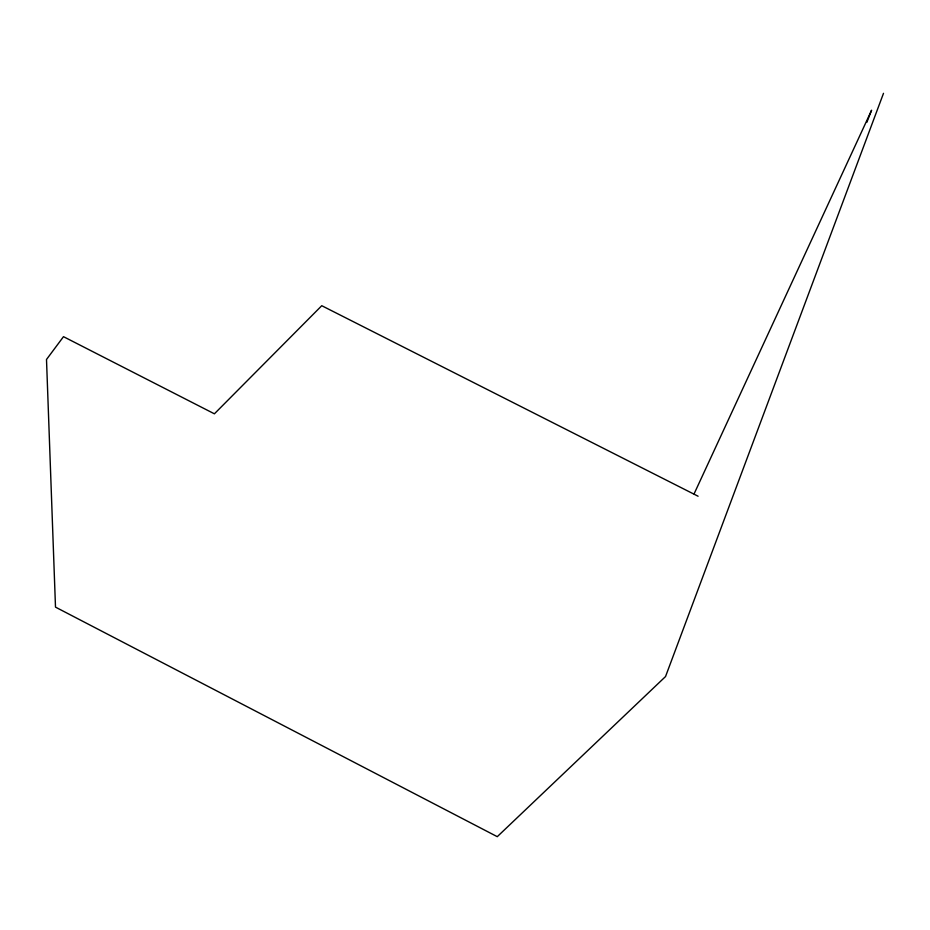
<?xml version="1.0" encoding="UTF-8"?>
<svg xmlns="http://www.w3.org/2000/svg" width="930" height="930" viewBox="0 0 930 930"><rect width="100%" height="100%" fill="white"/><g stroke="black" fill="none" stroke-linecap="round" stroke-linejoin="round"><path stroke-width="1.4" d="M883.5 93.326L665.531 676.552L497.271 836.675L55.498 607.127L46.5 359.492L63.496 336.672L214.4 413.815L321.757 305.703L698.081 496.225M866.83 122.365L871.596 110.205L694.071 493.911"/></g></svg>
